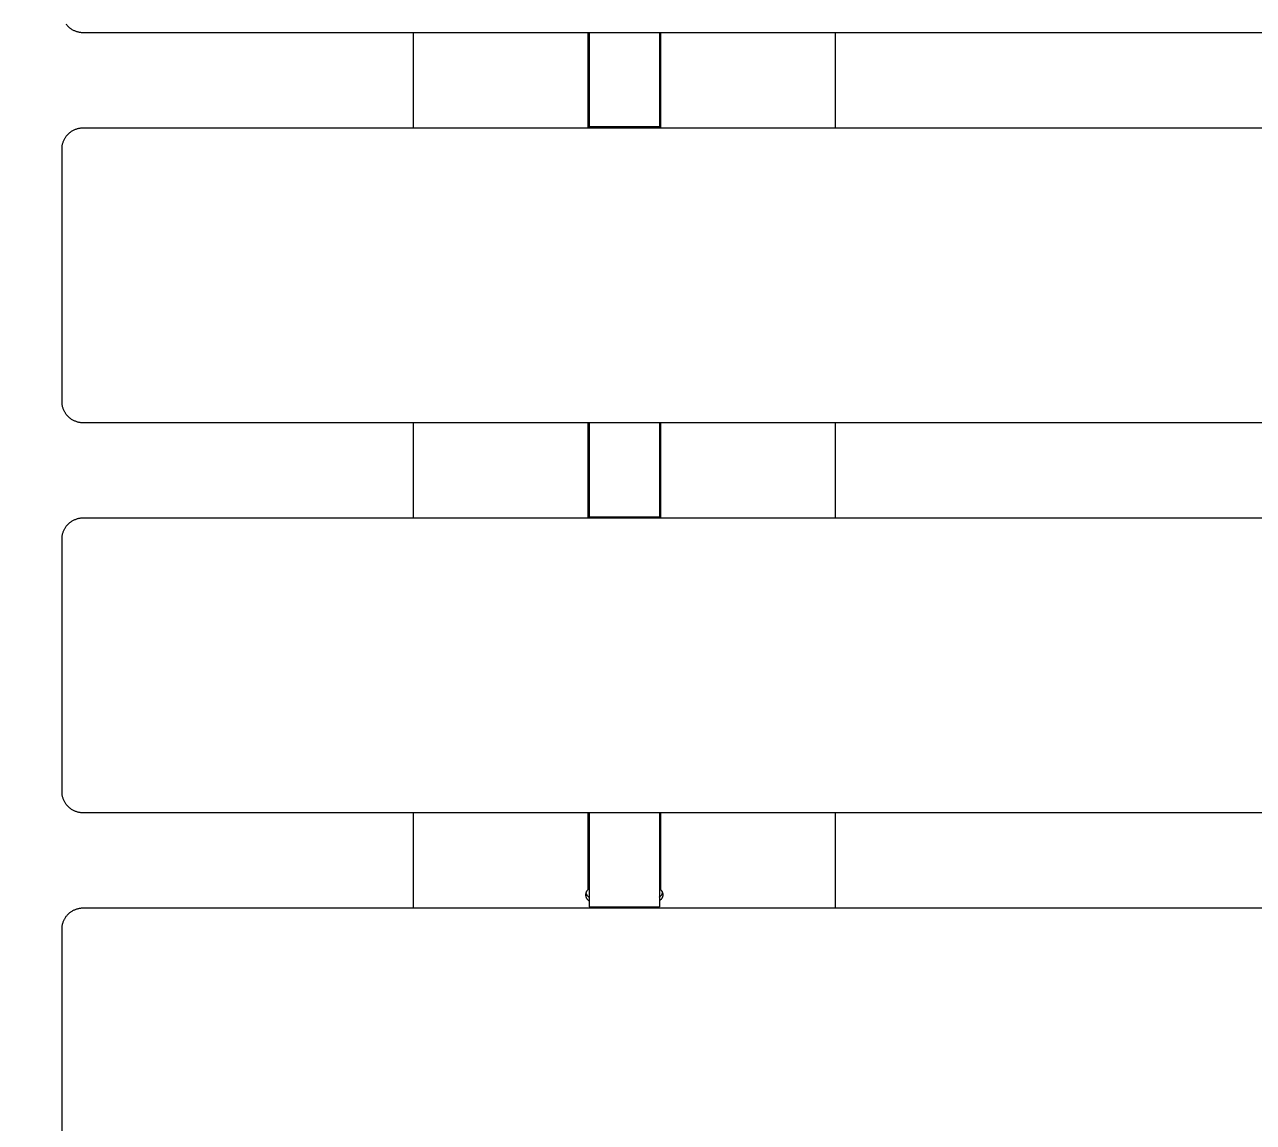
# Model space of a CAD drawing. Header units: inches. Extents: x -12 to 193, y -19 to 105.
# Drawn here: x -2.89 to 3.99, y 88.83 to 94.98 of the extents above; entities that cross this region are included whole.
import ezdxf

# ---------------------------------------------------------------- set-up
doc = ezdxf.new("R2010")
doc.units = ezdxf.units.IN
doc.layers.add('ZANO_R', color=7, linetype='Continuous', lineweight=0)
doc.layers.add('ZANO_W', color=1, linetype='Continuous', lineweight=0)
doc.styles.get("Standard").update_dxf_attribs({"font": 'arial.ttf'})
doc.dimstyles.new('amerykanie', dxfattribs={"dimtxt": 50, "dimasz": 50, "dimexe": 0.5, "dimexo": 0.5, "dimgap": 1, "dimtad": 1, "dimdec": 0, "dimzin": 0, "dimlunit": 5, "dimtxsty": 'Standard', "dimcen": 0.09, "dimclrd": 1, "dimclre": 1, "dimclrt": 1, "dimazin": 0, "dimtfac": 1, "dimtdec": 0, "dimtmove": 0, "dimatfit": 3, "dimfxl": 1, "dimtzin": 0, "dimarcsym": 1})

# ---------------------------------------------------------------- blocks, each defined once
blk = doc.blocks.new('*D360')
at = {"layer": 'ZANO_W', "color": 1, "lineweight": -2}
for p, q in [((-3.0661, 105.1117), (-6.836, 105.1117)), ((-6.336, 104.1117), (-6.336, 88.0078)), ((-2.2429, 87.0078), (-6.836, 87.0078))]:
    blk.add_line(p, q, dxfattribs=at)
at = {"layer": 'ZANO_W', "color": 1}
for points in [[(-6.1693, 104.1117), (-6.5027, 104.1117), (-6.336, 105.1117)], [(-6.5027, 88.0078), (-6.1693, 88.0078), (-6.336, 87.0078)]]:
    blk.add_solid(points, dxfattribs=at)
at = {"layer": 'ZANO_W', "color": 1, "insert": (-7.6762, 96.0597), "char_height": 1.625, "attachment_point": 5, "rotation": 90}
blk.add_mtext('18 1/8', dxfattribs=at)
blk = doc.blocks.new('*D370')
at = {"layer": 'ZANO_W', "color": 1, "lineweight": -2}
blk.add_line((171.9607, 90.2232), (171.5194, 93.5121), dxfattribs=at)
for start, end in [(97.64193, 180), (78.71905, 88.18049), (189.46144, 198.92289)]:
    blk.add_arc((172.3921, 87.0078), 6.0626, start, end, dxfattribs=at)
at = {"layer": 'ZANO_W', "color": 1}
for points in [[(172.5761, 93.2338), (172.5931, 92.9009), (171.5859, 93.0166)], [(166.5781, 86.025), (166.2459, 85.9975), (166.3295, 87.0078)]]:
    blk.add_solid(points, dxfattribs=at)
at = {"layer": 'ZANO_W', "color": 1, "insert": (166.8203, 91.8819), "char_height": 1.625, "attachment_point": 5, "rotation": 48.82097}
blk.add_mtext("82%%d21'", dxfattribs=at)

msp = doc.modelspace()

# ---------------------------------------------------------------- linework, layer by layer
at = {"layer": 'ZANO_R'}
for p, q in [((-2.6577, 94.97563), (-2.66019, 94.9788)), ((-2.6551, 94.97254), (-2.6577, 94.97563)), ((-2.6524, 94.96955), (-2.6551, 94.97254)), ((-2.6496, 94.96665), (-2.6524, 94.96955)), ((-2.6467, 94.96385), (-2.6496, 94.96665)), ((-2.64371, 94.96115), (-2.6467, 94.96385)), ((-2.64062, 94.95855), (-2.64371, 94.96115)), ((-2.63745, 94.95606), (-2.64062, 94.95855)), ((-2.63419, 94.95367), (-2.63745, 94.95606)), ((-2.63086, 94.9514), (-2.63419, 94.95367)), ((-2.62745, 94.94925), (-2.63086, 94.9514)), ((-2.62397, 94.94721), (-2.62745, 94.94925)), ((-2.62042, 94.9453), (-2.62397, 94.94721)), ((-2.61681, 94.9435), (-2.62042, 94.9453)), ((-2.61314, 94.94183), (-2.61681, 94.9435)), ((-2.60941, 94.94029), (-2.61314, 94.94183)), ((-2.60564, 94.93888), (-2.60941, 94.94029)), ((-2.60181, 94.93759), (-2.60564, 94.93888)), ((-2.59795, 94.93644), (-2.60181, 94.93759)), ((-2.59405, 94.93541), (-2.59795, 94.93644)), ((-2.59011, 94.93453), (-2.59405, 94.93541)), ((-2.58615, 94.93377), (-2.59011, 94.93453)), ((-2.58217, 94.93316), (-2.58615, 94.93377)), ((-2.57816, 94.93268), (-2.58217, 94.93316)), ((-2.57414, 94.93233), (-2.57816, 94.93268)), ((-2.57012, 94.93213), (-2.57414, 94.93233)), ((-2.56608, 94.93206), (-2.57012, 94.93213)), ((68.0638, 94.93206), (-2.56608, 94.93206)), ((-0.71569, 94.39932), (-0.71569, 94.93206)), ((0.26069, 94.93206), (0.26069, 94.39932)), ((0.26856, 94.93206), (0.26856, 94.89865)), ((0.26856, 94.89865), (0.26856, 94.50845)), ((0.66226, 94.93206), (0.66226, 94.89865)), ((0.66226, 94.89865), (0.66226, 94.50845)), ((0.67014, 94.39932), (0.67014, 94.93206)), ((1.64651, 94.93206), (1.64651, 94.39932)), ((0.26856, 94.50845), (0.26856, 94.40604)), ((0.66226, 94.50845), (0.66226, 94.40604)), ((-2.62397, 94.38416), (-2.62042, 94.38608)), ((-2.62042, 94.38608), (-2.61681, 94.38788)), ((-2.61681, 94.38788), (-2.61314, 94.38955)), ((-2.61314, 94.38955), (-2.60941, 94.39109)), ((-2.60941, 94.39109), (-2.60564, 94.3925)), ((-2.60564, 94.3925), (-2.60181, 94.39379)), ((-2.60181, 94.39379), (-2.59795, 94.39494)), ((-2.59795, 94.39494), (-2.59405, 94.39596)), ((-2.59405, 94.39596), (-2.59011, 94.39685)), ((-2.59011, 94.39685), (-2.58615, 94.39761)), ((-2.58615, 94.39761), (-2.58217, 94.39822)), ((-2.58217, 94.39822), (-2.57816, 94.3987)), ((-2.57816, 94.3987), (-2.57414, 94.39905)), ((-2.57414, 94.39905), (-2.57012, 94.39925)), ((-2.57012, 94.39925), (-2.56608, 94.39932)), ((-2.56608, 94.39932), (68.0638, 94.39932)), ((0.26856, 94.40604), (0.26856, 94.39932)), ((0.26856, 94.40604), (0.66226, 94.40604)), ((0.66226, 94.40604), (0.66226, 94.39932)), ((-2.67981, 94.31308), (-2.67866, 94.31694)), ((-2.67866, 94.31694), (-2.67737, 94.32077)), ((-2.67737, 94.32077), (-2.67596, 94.32454)), ((-2.67596, 94.32454), (-2.67441, 94.32827)), ((-2.67441, 94.32827), (-2.67275, 94.33194)), ((-2.67275, 94.33194), (-2.67095, 94.33555)), ((-2.67095, 94.33555), (-2.66903, 94.3391)), ((-2.66903, 94.3391), (-2.667, 94.34258)), ((-2.667, 94.34258), (-2.66484, 94.34599)), ((-2.66484, 94.34599), (-2.66258, 94.34932)), ((-2.66258, 94.34932), (-2.66019, 94.35258)), ((-2.66019, 94.35258), (-2.6577, 94.35575)), ((-2.6577, 94.35575), (-2.6551, 94.35884)), ((-2.6551, 94.35884), (-2.6524, 94.36183)), ((-2.6524, 94.36183), (-2.6496, 94.36473)), ((-2.6496, 94.36473), (-2.6467, 94.36753)), ((-2.6467, 94.36753), (-2.64371, 94.37023)), ((-2.64371, 94.37023), (-2.64062, 94.37283)), ((-2.64062, 94.37283), (-2.63745, 94.37532)), ((-2.63745, 94.37532), (-2.63419, 94.37771)), ((-2.63419, 94.37771), (-2.63086, 94.37997)), ((-2.63086, 94.37997), (-2.62745, 94.38213)), ((-2.62745, 94.38213), (-2.62397, 94.38416)), ((-2.68419, 94.28121), (-2.68412, 94.28525)), ((-2.68419, 94.11368), (-2.68419, 94.28121)), ((-2.68412, 94.28525), (-2.68392, 94.28927)), ((-2.68392, 94.28927), (-2.68357, 94.29329)), ((-2.68357, 94.29329), (-2.68309, 94.2973)), ((-2.68309, 94.2973), (-2.68248, 94.30128)), ((-2.68248, 94.30128), (-2.68172, 94.30524)), ((-2.68172, 94.30524), (-2.68083, 94.30918)), ((-2.68083, 94.30918), (-2.67981, 94.31308)), ((-2.68419, 92.86502), (-2.68419, 94.11368)), ((-2.68412, 92.86099), (-2.68419, 92.86502)), ((-2.68392, 92.85696), (-2.68412, 92.86099)), ((-2.68357, 92.85295), (-2.68392, 92.85696)), ((-2.68309, 92.84894), (-2.68357, 92.85295)), ((-2.68248, 92.84496), (-2.68309, 92.84894)), ((-2.68172, 92.84099), (-2.68248, 92.84496)), ((-2.68083, 92.83706), (-2.68172, 92.84099)), ((-2.67981, 92.83316), (-2.68083, 92.83706)), ((-2.67866, 92.82929), (-2.67981, 92.83316)), ((-2.67737, 92.82547), (-2.67866, 92.82929)), ((-2.67596, 92.8217), (-2.67737, 92.82547)), ((-2.67441, 92.81797), (-2.67596, 92.8217)), ((-2.67275, 92.8143), (-2.67441, 92.81797)), ((-2.67095, 92.81069), (-2.67275, 92.8143)), ((-2.66903, 92.80714), (-2.67095, 92.81069)), ((-2.667, 92.80366), (-2.66903, 92.80714)), ((-2.66484, 92.80025), (-2.667, 92.80366)), ((-2.66258, 92.79691), (-2.66484, 92.80025)), ((-2.66019, 92.79366), (-2.66258, 92.79691)), ((-2.6577, 92.79049), (-2.66019, 92.79366)), ((-2.6551, 92.7874), (-2.6577, 92.79049)), ((-2.6524, 92.78441), (-2.6551, 92.7874)), ((-2.6496, 92.78151), (-2.6524, 92.78441)), ((-2.6467, 92.77871), (-2.6496, 92.78151)), ((-2.64371, 92.776), (-2.6467, 92.77871)), ((-2.64062, 92.77341), (-2.64371, 92.776)), ((-2.63745, 92.77091), (-2.64062, 92.77341)), ((-2.63419, 92.76853), (-2.63745, 92.77091)), ((-2.63086, 92.76626), (-2.63419, 92.76853)), ((-2.62745, 92.76411), (-2.63086, 92.76626)), ((-2.62397, 92.76207), (-2.62745, 92.76411)), ((-2.62042, 92.76016), (-2.62397, 92.76207)), ((-2.61681, 92.75836), (-2.62042, 92.76016)), ((-2.61314, 92.75669), (-2.61681, 92.75836)), ((-2.60941, 92.75515), (-2.61314, 92.75669)), ((-2.60564, 92.75373), (-2.60941, 92.75515)), ((-2.60181, 92.75245), (-2.60564, 92.75373)), ((-2.59795, 92.75129), (-2.60181, 92.75245)), ((-2.59405, 92.75027), (-2.59795, 92.75129)), ((-2.59011, 92.74938), (-2.59405, 92.75027)), ((-2.58615, 92.74863), (-2.59011, 92.74938)), ((-2.58217, 92.74801), (-2.58615, 92.74863)), ((-2.57816, 92.74753), (-2.58217, 92.74801)), ((-2.57414, 92.74719), (-2.57816, 92.74753)), ((-2.57012, 92.74698), (-2.57414, 92.74719)), ((-2.56608, 92.74691), (-2.57012, 92.74698)), ((68.0638, 92.74691), (-2.56608, 92.74691)), ((-0.71569, 92.21418), (-0.71569, 92.74691)), ((0.26069, 92.74691), (0.26069, 92.21418)), ((0.26856, 92.74691), (0.26856, 92.71351)), ((0.66226, 92.74691), (0.66226, 92.71351)), ((0.67014, 92.21418), (0.67014, 92.74691)), ((1.64651, 92.74691), (1.64651, 92.21418)), ((0.26856, 92.71351), (0.26856, 92.32331)), ((0.66226, 92.71351), (0.66226, 92.32331)), ((0.26856, 92.32331), (0.26856, 92.2209)), ((0.66226, 92.32331), (0.66226, 92.2209)), ((-2.6467, 92.18239), (-2.64371, 92.18509)), ((-2.64371, 92.18509), (-2.64062, 92.18769)), ((-2.64062, 92.18769), (-2.63745, 92.19018)), ((-2.63745, 92.19018), (-2.63419, 92.19256)), ((-2.63419, 92.19256), (-2.63086, 92.19483)), ((-2.63086, 92.19483), (-2.62745, 92.19699)), ((-2.62745, 92.19699), (-2.62397, 92.19902)), ((-2.62397, 92.19902), (-2.62042, 92.20094)), ((-2.62042, 92.20094), (-2.61681, 92.20273)), ((-2.61681, 92.20273), (-2.61314, 92.2044)), ((-2.61314, 92.2044), (-2.60941, 92.20595)), ((-2.60941, 92.20595), (-2.60564, 92.20736)), ((-2.60564, 92.20736), (-2.60181, 92.20865)), ((-2.60181, 92.20865), (-2.59795, 92.2098)), ((-2.59795, 92.2098), (-2.59405, 92.21082)), ((-2.59405, 92.21082), (-2.59011, 92.21171)), ((-2.59011, 92.21171), (-2.58615, 92.21246)), ((-2.58615, 92.21246), (-2.58217, 92.21308)), ((-2.58217, 92.21308), (-2.57816, 92.21356)), ((-2.57816, 92.21356), (-2.57414, 92.21391)), ((-2.57414, 92.21391), (-2.57012, 92.21411)), ((-2.57012, 92.21411), (-2.56608, 92.21418)), ((-2.56608, 92.21418), (68.0638, 92.21418)), ((0.26856, 92.2209), (0.26856, 92.21418)), ((0.26856, 92.2209), (0.66226, 92.2209)), ((0.66226, 92.2209), (0.66226, 92.21418)), ((-2.68309, 92.11215), (-2.68248, 92.11614)), ((-2.68248, 92.11614), (-2.68172, 92.1201)), ((-2.68172, 92.1201), (-2.68083, 92.12404)), ((-2.68083, 92.12404), (-2.67981, 92.12794)), ((-2.67981, 92.12794), (-2.67866, 92.1318)), ((-2.67866, 92.1318), (-2.67737, 92.13562)), ((-2.67737, 92.13562), (-2.67596, 92.1394)), ((-2.67596, 92.1394), (-2.67441, 92.14313)), ((-2.67441, 92.14313), (-2.67275, 92.1468)), ((-2.67275, 92.1468), (-2.67095, 92.15041)), ((-2.67095, 92.15041), (-2.66903, 92.15396)), ((-2.66903, 92.15396), (-2.667, 92.15744)), ((-2.667, 92.15744), (-2.66484, 92.16085)), ((-2.66484, 92.16085), (-2.66258, 92.16418)), ((-2.66258, 92.16418), (-2.66019, 92.16744)), ((-2.66019, 92.16744), (-2.6577, 92.17061)), ((-2.6577, 92.17061), (-2.6551, 92.17369)), ((-2.6551, 92.17369), (-2.6524, 92.17669)), ((-2.6524, 92.17669), (-2.6496, 92.17959)), ((-2.6496, 92.17959), (-2.6467, 92.18239)), ((-2.68419, 92.09607), (-2.68412, 92.1001)), ((-2.68419, 91.92854), (-2.68419, 92.09607)), ((-2.68412, 92.1001), (-2.68392, 92.10413)), ((-2.68392, 92.10413), (-2.68357, 92.10815)), ((-2.68357, 92.10815), (-2.68309, 92.11215)), ((-2.68419, 90.67988), (-2.68419, 91.92854)), ((-2.68412, 90.67585), (-2.68419, 90.67988)), ((-2.68392, 90.67182), (-2.68412, 90.67585)), ((-2.68357, 90.6678), (-2.68392, 90.67182)), ((-2.68309, 90.6638), (-2.68357, 90.6678)), ((-2.68248, 90.65981), (-2.68309, 90.6638)), ((-2.68172, 90.65585), (-2.68248, 90.65981)), ((-2.68083, 90.65192), (-2.68172, 90.65585)), ((-2.67981, 90.64802), (-2.68083, 90.65192)), ((-2.67866, 90.64415), (-2.67981, 90.64802)), ((-2.67737, 90.64033), (-2.67866, 90.64415)), ((-2.67596, 90.63655), (-2.67737, 90.64033)), ((-2.67441, 90.63283), (-2.67596, 90.63655)), ((-2.67275, 90.62916), (-2.67441, 90.63283)), ((-2.67095, 90.62554), (-2.67275, 90.62916)), ((-2.66903, 90.622), (-2.67095, 90.62554)), ((-2.667, 90.61851), (-2.66903, 90.622)), ((-2.66484, 90.6151), (-2.667, 90.61851)), ((-2.66258, 90.61177), (-2.66484, 90.6151)), ((-2.66019, 90.60852), (-2.66258, 90.61177)), ((-2.6577, 90.60534), (-2.66019, 90.60852)), ((-2.6551, 90.60226), (-2.6577, 90.60534)), ((-2.6524, 90.59927), (-2.6551, 90.60226)), ((-2.6496, 90.59637), (-2.6524, 90.59927)), ((-2.6467, 90.59356), (-2.6496, 90.59637)), ((-2.64371, 90.59086), (-2.6467, 90.59356)), ((-2.64062, 90.58826), (-2.64371, 90.59086)), ((-2.63745, 90.58577), (-2.64062, 90.58826)), ((-2.63419, 90.58339), (-2.63745, 90.58577)), ((-2.63086, 90.58112), (-2.63419, 90.58339)), ((-2.62745, 90.57897), (-2.63086, 90.58112)), ((-2.62397, 90.57693), (-2.62745, 90.57897)), ((-2.62042, 90.57501), (-2.62397, 90.57693)), ((-2.61681, 90.57322), (-2.62042, 90.57501)), ((-2.61314, 90.57155), (-2.61681, 90.57322)), ((-2.60941, 90.57001), (-2.61314, 90.57155)), ((-2.60564, 90.56859), (-2.60941, 90.57001)), ((-2.60181, 90.56731), (-2.60564, 90.56859)), ((-2.59795, 90.56615), (-2.60181, 90.56731)), ((-2.59405, 90.56513), (-2.59795, 90.56615)), ((-2.59011, 90.56424), (-2.59405, 90.56513)), ((-2.58615, 90.56349), (-2.59011, 90.56424)), ((-2.58217, 90.56287), (-2.58615, 90.56349)), ((-2.57816, 90.56239), (-2.58217, 90.56287)), ((-2.57414, 90.56205), (-2.57816, 90.56239)), ((-2.57012, 90.56184), (-2.57414, 90.56205)), ((-2.56608, 90.56177), (-2.57012, 90.56184)), ((68.0638, 90.56177), (-2.56608, 90.56177)), ((-0.71569, 90.02904), (-0.71569, 90.56177)), ((0.26069, 90.56177), (0.26069, 90.1301)), ((0.26856, 90.56177), (0.26856, 90.52837)), ((0.66226, 90.56177), (0.66226, 90.52837)), ((0.67014, 90.1301), (0.67014, 90.56177)), ((1.64651, 90.56177), (1.64651, 90.02904)), ((0.26856, 90.52837), (0.26856, 90.13816)), ((0.66226, 90.52837), (0.66226, 90.13816)), ((0.25237, 90.11795), (0.25186, 90.11671)), ((0.25293, 90.11918), (0.25237, 90.11795)), ((0.25353, 90.12038), (0.25293, 90.11918)), ((0.25417, 90.12156), (0.25353, 90.12038)), ((0.25485, 90.12273), (0.25417, 90.12156)), ((0.25557, 90.12386), (0.25485, 90.12273)), ((0.25633, 90.12497), (0.25557, 90.12386)), ((0.25713, 90.12606), (0.25633, 90.12497)), ((0.25797, 90.12711), (0.25713, 90.12606)), ((0.25884, 90.12814), (0.25797, 90.12711)), ((0.25975, 90.12913), (0.25884, 90.12814)), ((0.26069, 90.1301), (0.25975, 90.12913)), ((0.26856, 90.13816), (0.26856, 90.03576)), ((0.66226, 90.13816), (0.66226, 90.03576)), ((0.67014, 90.1301), (0.67108, 90.12913)), ((0.67108, 90.12913), (0.67198, 90.12814)), ((0.67198, 90.12814), (0.67285, 90.12711)), ((0.67285, 90.12711), (0.67369, 90.12606)), ((0.67369, 90.12606), (0.67449, 90.12497)), ((0.67449, 90.12497), (0.67525, 90.12386)), ((0.67525, 90.12386), (0.67597, 90.12273)), ((0.67597, 90.12273), (0.67665, 90.12156)), ((0.67665, 90.12156), (0.67729, 90.12038)), ((0.67729, 90.12038), (0.67789, 90.11918)), ((0.67789, 90.11918), (0.67845, 90.11795)), ((0.67845, 90.11795), (0.67896, 90.11671)), ((0.24918, 90.10358), (0.24916, 90.10224)), ((0.24916, 90.10224), (0.2492, 90.10089)), ((0.24924, 90.10493), (0.24918, 90.10358)), ((0.2492, 90.10089), (0.24927, 90.09955)), ((0.24935, 90.10627), (0.24924, 90.10493)), ((0.24927, 90.09955), (0.2494, 90.09821)), ((0.2495, 90.10761), (0.24935, 90.10627)), ((0.2494, 90.09821), (0.24957, 90.09687)), ((0.2497, 90.10894), (0.2495, 90.10761)), ((0.24957, 90.09687), (0.24979, 90.09554)), ((0.24995, 90.11026), (0.2497, 90.10894)), ((0.24979, 90.09554), (0.25005, 90.09422)), ((0.25024, 90.11157), (0.24995, 90.11026)), ((0.25005, 90.09422), (0.25036, 90.09291)), ((0.25058, 90.11288), (0.25024, 90.11157)), ((0.25036, 90.09291), (0.25072, 90.09161)), ((0.25096, 90.11417), (0.25058, 90.11288)), ((0.2506, 90.11298), (0.25098, 90.11173)), ((0.25072, 90.09161), (0.25112, 90.09033)), ((0.25139, 90.11545), (0.25096, 90.11417)), ((0.25098, 90.11173), (0.25139, 90.11049)), ((0.25112, 90.09033), (0.25156, 90.08906)), ((0.25186, 90.11671), (0.25139, 90.11545)), ((0.25139, 90.11049), (0.25185, 90.10926)), ((0.25156, 90.08906), (0.25205, 90.0878)), ((0.25185, 90.10926), (0.25235, 90.10806)), ((0.25205, 90.0878), (0.25258, 90.08656)), ((0.25235, 90.10806), (0.25289, 90.10687)), ((0.25258, 90.08656), (0.25315, 90.08535)), ((0.25289, 90.10687), (0.25347, 90.1057)), ((0.25315, 90.08535), (0.25377, 90.08415)), ((0.25347, 90.1057), (0.25409, 90.10455)), ((0.25377, 90.08415), (0.25442, 90.08297)), ((0.25409, 90.10455), (0.25474, 90.10342)), ((0.25442, 90.08297), (0.25512, 90.08182)), ((0.25474, 90.10342), (0.25544, 90.10231)), ((0.25512, 90.08182), (0.25586, 90.0807)), ((0.25544, 90.10231), (0.25617, 90.10123)), ((0.25586, 90.0807), (0.25663, 90.07959)), ((0.25617, 90.10123), (0.25693, 90.10017)), ((0.25663, 90.07959), (0.25744, 90.07852)), ((0.25693, 90.10017), (0.25773, 90.09914)), ((0.25744, 90.07852), (0.25829, 90.07748)), ((0.25773, 90.09914), (0.25857, 90.09813)), ((0.25829, 90.07748), (0.25918, 90.07646)), ((0.25857, 90.09813), (0.25943, 90.09715)), ((0.25918, 90.07646), (0.2601, 90.07548)), ((0.25943, 90.09715), (0.26033, 90.09621)), ((0.2601, 90.07548), (0.26105, 90.07453)), ((0.26033, 90.09621), (0.26126, 90.09529)), ((0.26105, 90.07453), (0.26204, 90.07361)), ((0.26126, 90.09529), (0.26223, 90.09441)), ((0.26204, 90.07361), (0.26305, 90.07273)), ((0.26223, 90.09441), (0.26322, 90.09355)), ((0.26305, 90.07273), (0.2641, 90.07188)), ((0.26322, 90.09355), (0.26423, 90.09274)), ((0.2641, 90.07188), (0.26518, 90.07107)), ((0.26423, 90.09274), (0.26528, 90.09195)), ((0.26518, 90.07107), (0.26628, 90.0703)), ((0.26528, 90.09195), (0.26635, 90.0912)), ((0.26628, 90.0703), (0.26741, 90.06957)), ((0.26635, 90.0912), (0.26744, 90.09049)), ((0.26741, 90.06957), (0.26856, 90.06887)), ((0.26744, 90.09049), (0.26856, 90.08982)), ((0.66226, 90.08982), (0.66338, 90.09049)), ((0.66342, 90.06957), (0.66226, 90.06887)), ((0.66338, 90.09049), (0.66447, 90.0912)), ((0.66454, 90.0703), (0.66342, 90.06957)), ((0.66447, 90.0912), (0.66554, 90.09195)), ((0.66565, 90.07107), (0.66454, 90.0703)), ((0.66554, 90.09195), (0.66659, 90.09274)), ((0.66672, 90.07188), (0.66565, 90.07107)), ((0.66659, 90.09274), (0.66761, 90.09355)), ((0.66777, 90.07273), (0.66672, 90.07188)), ((0.66761, 90.09355), (0.6686, 90.09441)), ((0.66879, 90.07361), (0.66777, 90.07273)), ((0.6686, 90.09441), (0.66956, 90.09529)), ((0.66977, 90.07453), (0.66879, 90.07361)), ((0.66956, 90.09529), (0.67049, 90.09621)), ((0.67072, 90.07548), (0.66977, 90.07453)), ((0.67049, 90.09621), (0.67139, 90.09715)), ((0.67164, 90.07646), (0.67072, 90.07548)), ((0.67139, 90.09715), (0.67226, 90.09813)), ((0.67253, 90.07748), (0.67164, 90.07646)), ((0.67226, 90.09813), (0.67309, 90.09914)), ((0.67338, 90.07852), (0.67253, 90.07748)), ((0.67309, 90.09914), (0.67389, 90.10017)), ((0.67419, 90.07959), (0.67338, 90.07852)), ((0.67389, 90.10017), (0.67466, 90.10123)), ((0.67497, 90.0807), (0.67419, 90.07959)), ((0.67466, 90.10123), (0.67539, 90.10231)), ((0.6757, 90.08182), (0.67497, 90.0807)), ((0.67539, 90.10231), (0.67608, 90.10342)), ((0.6764, 90.08297), (0.6757, 90.08182)), ((0.67608, 90.10342), (0.67674, 90.10455)), ((0.67706, 90.08415), (0.6764, 90.08297)), ((0.67674, 90.10455), (0.67735, 90.1057)), ((0.67767, 90.08535), (0.67706, 90.08415)), ((0.67735, 90.1057), (0.67793, 90.10687)), ((0.67824, 90.08656), (0.67767, 90.08535)), ((0.67793, 90.10687), (0.67847, 90.10806)), ((0.67877, 90.0878), (0.67824, 90.08656)), ((0.67847, 90.10806), (0.67897, 90.10926)), ((0.67926, 90.08906), (0.67877, 90.0878)), ((0.67896, 90.11671), (0.67944, 90.11545)), ((0.67897, 90.10926), (0.67943, 90.11049)), ((0.67971, 90.09033), (0.67926, 90.08906)), ((0.67943, 90.11049), (0.67985, 90.11173)), ((0.67944, 90.11545), (0.67986, 90.11417)), ((0.68011, 90.09161), (0.67971, 90.09033)), ((0.67985, 90.11173), (0.68022, 90.11298)), ((0.67986, 90.11417), (0.68025, 90.11288)), ((0.68046, 90.09291), (0.68011, 90.09161)), ((0.68025, 90.11288), (0.68058, 90.11157)), ((0.68077, 90.09422), (0.68046, 90.09291)), ((0.68058, 90.11157), (0.68087, 90.11026)), ((0.68103, 90.09554), (0.68077, 90.09422)), ((0.68087, 90.11026), (0.68112, 90.10894)), ((0.68125, 90.09687), (0.68103, 90.09554)), ((0.68112, 90.10894), (0.68132, 90.10761)), ((0.68142, 90.09821), (0.68125, 90.09687)), ((0.68132, 90.10761), (0.68148, 90.10627)), ((0.68155, 90.09955), (0.68142, 90.09821)), ((0.68148, 90.10627), (0.68158, 90.10493)), ((0.68163, 90.10089), (0.68155, 90.09955)), ((0.68158, 90.10493), (0.68165, 90.10358)), ((0.68166, 90.10224), (0.68163, 90.10089)), ((0.68165, 90.10358), (0.68166, 90.10224)), ((-2.66258, 89.97904), (-2.66019, 89.9823)), ((-2.66019, 89.9823), (-2.6577, 89.98547)), ((-2.6577, 89.98547), (-2.6551, 89.98855)), ((-2.6551, 89.98855), (-2.6524, 89.99155)), ((-2.6524, 89.99155), (-2.6496, 89.99445)), ((-2.6496, 89.99445), (-2.6467, 89.99725)), ((-2.6467, 89.99725), (-2.64371, 89.99995)), ((-2.64371, 89.99995), (-2.64062, 90.00255)), ((-2.64062, 90.00255), (-2.63745, 90.00504)), ((-2.63745, 90.00504), (-2.63419, 90.00742)), ((-2.63419, 90.00742), (-2.63086, 90.00969)), ((-2.63086, 90.00969), (-2.62745, 90.01185)), ((-2.62745, 90.01185), (-2.62397, 90.01388)), ((-2.62397, 90.01388), (-2.62042, 90.0158)), ((-2.62042, 90.0158), (-2.61681, 90.01759)), ((-2.61681, 90.01759), (-2.61314, 90.01926)), ((-2.61314, 90.01926), (-2.60941, 90.0208)), ((-2.60941, 90.0208), (-2.60564, 90.02222)), ((-2.60564, 90.02222), (-2.60181, 90.02351)), ((-2.60181, 90.02351), (-2.59795, 90.02466)), ((-2.59795, 90.02466), (-2.59405, 90.02568)), ((-2.59405, 90.02568), (-2.59011, 90.02657)), ((-2.59011, 90.02657), (-2.58615, 90.02732)), ((-2.58615, 90.02732), (-2.58217, 90.02794)), ((-2.58217, 90.02794), (-2.57816, 90.02842)), ((-2.57816, 90.02842), (-2.57414, 90.02876)), ((-2.57414, 90.02876), (-2.57012, 90.02897)), ((-2.57012, 90.02897), (-2.56608, 90.02904)), ((-2.56608, 90.02904), (68.0638, 90.02904)), ((0.26856, 90.03576), (0.66226, 90.03576)), ((-2.68419, 89.91093), (-2.68412, 89.91496)), ((-2.68419, 89.74339), (-2.68419, 89.91093)), ((-2.68412, 89.91496), (-2.68392, 89.91899)), ((-2.68392, 89.91899), (-2.68357, 89.92301)), ((-2.68357, 89.92301), (-2.68309, 89.92701)), ((-2.68309, 89.92701), (-2.68248, 89.931)), ((-2.68248, 89.931), (-2.68172, 89.93496)), ((-2.68172, 89.93496), (-2.68083, 89.93889)), ((-2.68083, 89.93889), (-2.67981, 89.9428)), ((-2.67981, 89.9428), (-2.67866, 89.94666)), ((-2.67866, 89.94666), (-2.67737, 89.95048)), ((-2.67737, 89.95048), (-2.67596, 89.95426)), ((-2.67596, 89.95426), (-2.67441, 89.95798)), ((-2.67441, 89.95798), (-2.67275, 89.96166)), ((-2.67275, 89.96166), (-2.67095, 89.96527)), ((-2.67095, 89.96527), (-2.66903, 89.96882)), ((-2.66903, 89.96882), (-2.667, 89.9723)), ((-2.667, 89.9723), (-2.66484, 89.97571)), ((-2.66484, 89.97571), (-2.66258, 89.97904)), ((-2.68419, 88.49474), (-2.68419, 89.74339))]:
    msp.add_line(p, q, dxfattribs=at)

# ---------------------------------------------------------------- dimensions: what is measured, and where the dimension line sits
at = {"layer": 'ZANO_W'}
dim = msp.add_linear_dim(base=(-6.336, 87.0078), p1=(-2.56608, 105.11168), p2=(-1.7429, 87.0078), angle=90, dimstyle='amerykanie', override={"dimtxt": 1.625, "dimasz": 1, "dimgap": 0.5, "dimdec": 4, "dimaunit": 1, "dimadec": 1, "dimtdec": 4, "dimtmove": 1, "dimfrac": 2}, dxfattribs=at)
dim.commit()
dim.dimension.update_dxf_attribs({"geometry": '*D360', "text_midpoint": (-7.67621, 96.05974)})
dim = msp.add_angular_dim_2l(base=(168.90655, 91.96824), line1=((-8.53504, 87.0078), (193.01922, 87.0078)), line2=((172.19471, 88.47903), (172.02717, 89.72769)), dimstyle='amerykanie', override={"dimtxt": 1.625, "dimasz": 1, "dimgap": 0.5, "dimdec": 4, "dimaunit": 1, "dimadec": 1, "dimtdec": 4, "dimtmove": 1, "dimfrac": 2}, dxfattribs=at)
dim.commit()
dim.dimension.update_dxf_attribs({"geometry": '*D370', "text_midpoint": (166.82034, 91.88192)})

doc.saveas('drawing.dxf')
